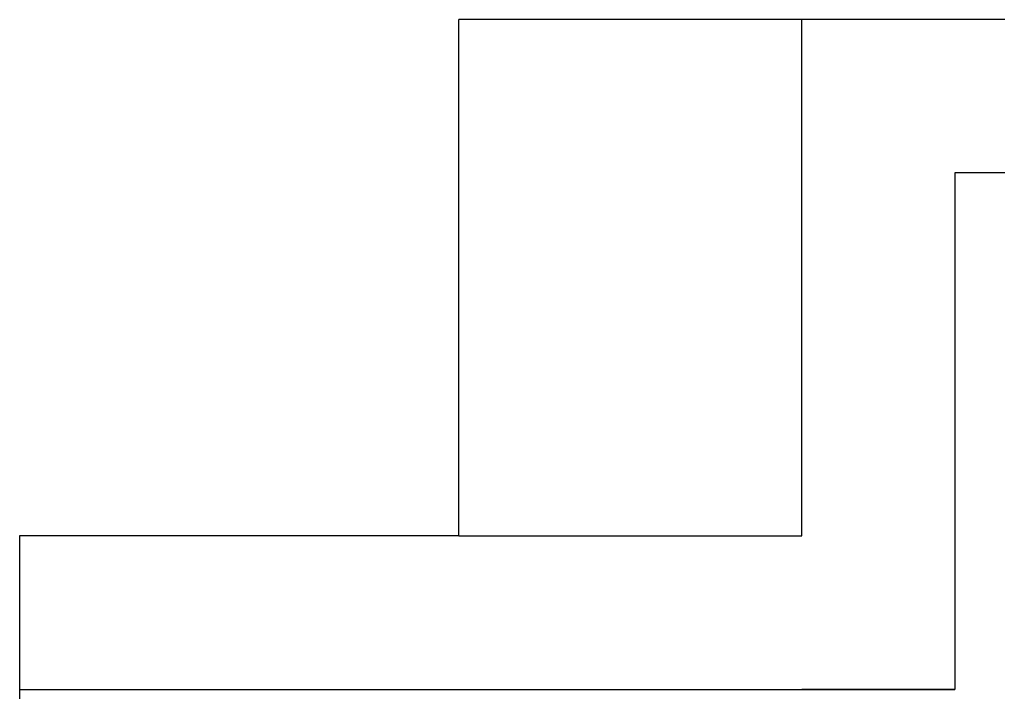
# Model space of a CAD drawing. Header units: millimetres. Extents: x 0 to 1371, y 0 to 812.
# Drawn here: x 74 to 169.8, y 746.3 to 812.1 of the extents above; entities that cross this region are included whole.
import ezdxf

# ---------------------------------------------------------------- set-up
doc = ezdxf.new("R2010")
doc.units = ezdxf.units.MM

msp = doc.modelspace()

# ---------------------------------------------------------------- linework, layer by layer
at = {"color": 18, "true_color": 0x000000}
for p, q in [((371.01674, 812.09969), (117.01674, 812.09969)), ((117.01674, 761.59969), (117.01674, 812.09969)), ((150.5717, 761.59969), (150.5717, 812.09969)), ((356.01674, 797.09969), (165.5717, 797.09969)), ((165.5717, 797.09969), (165.5717, 746.59969)), ((74.01674, 761.59969), (74.01674, 607.59969)), ((117.01674, 761.59969), (74.01674, 761.59969)), ((74.01674, 761.59969), (74.01674, 746.59969)), ((117.01674, 761.59969), (150.5717, 761.59969)), ((74.01674, 746.59969), (165.5717, 746.59969)), ((165.5717, 746.59969), (150.5717, 746.59969))]:
    msp.add_line(p, q, dxfattribs=at)

doc.saveas('drawing.dxf')
